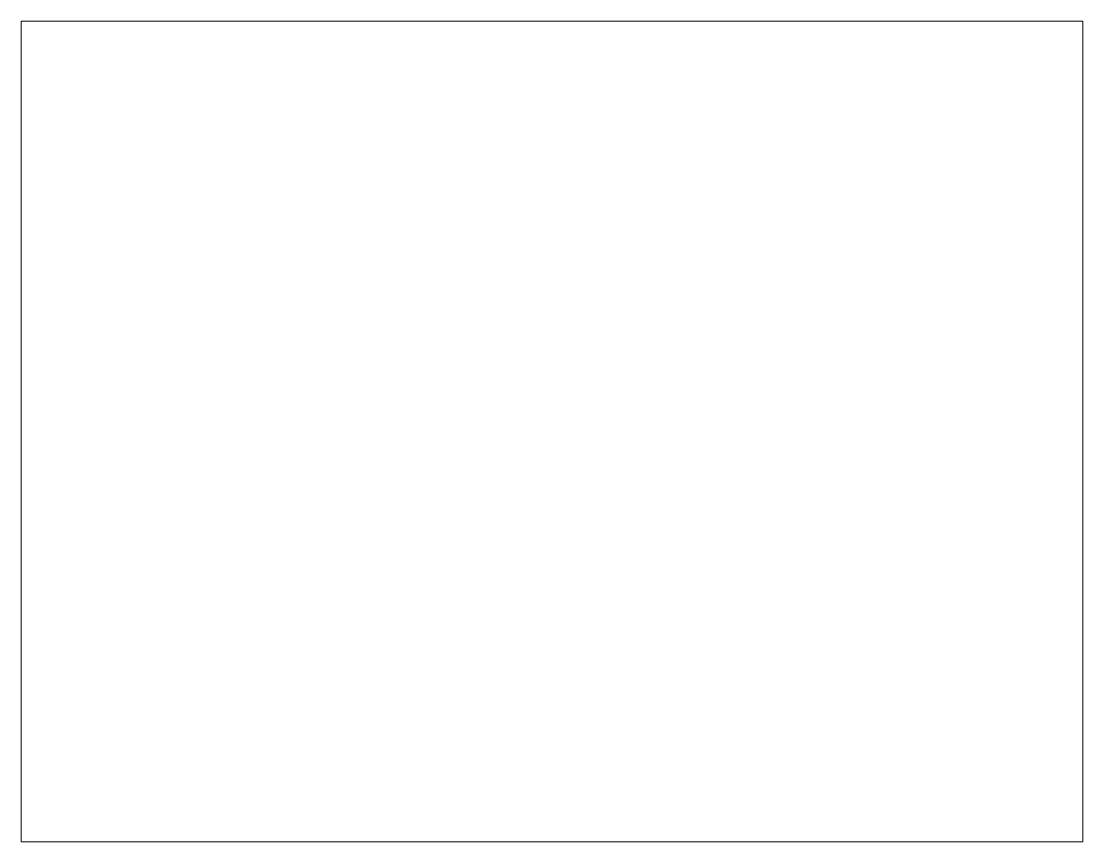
# Paper-space layout 'Layout2' of a CAD drawing. Header units: inches. Extents: x 1.1 to 9.9, y 0.85 to 7.65.
# The model-space entities are those that its viewports show. They can reach past a viewport. Long polylines and large blocks are cut down to what shows.
import ezdxf

# ---------------------------------------------------------------- set-up
doc = ezdxf.new("R2010")
doc.units = ezdxf.units.IN
doc.header["$LTSCALE"] = 15
doc.header["$MEASUREMENT"] = 0
doc.header["$PDMODE"] = 1
doc.layers.add('A-GLASS', color=4, linetype='Continuous')

msp = doc.modelspace()

# ---------------------------------------------------------------- linework, layer by layer
for p in [(494965.6, -25968.1), (494965.6, -26038.5), (494965.6, -26108.8), (494965.6, -26179.1), (494965.6, -26249.4), (494965.6, -26319.7), (494965.6, -26390), (494965.6, -26460.3)]:
    msp.add_point(p)

psp = doc.layouts.new('Layout2')

# ---------------------------------------------------------------- viewports
at = {"layer": 'A-GLASS'}
psp.add_viewport(center=(5.5, 4.25), size=(8.8, 6.8), view_center_point=(492365.926, -24378.9473), view_height=4239.867912, dxfattribs=at)

doc.saveas('drawing.dxf')
